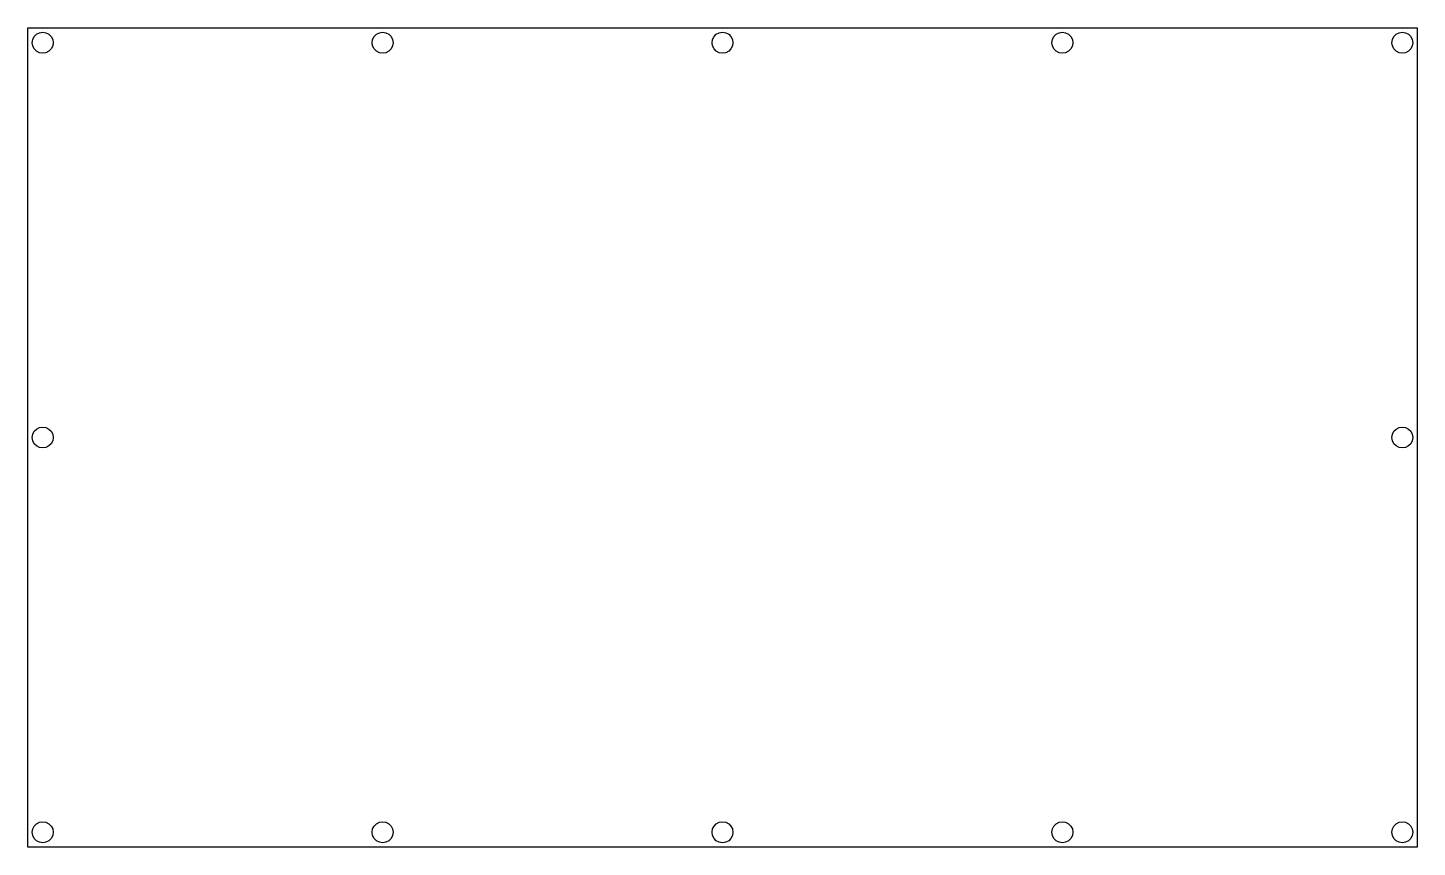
# Model space of a CAD drawing. Header units: inches. Extents: x 1582 to 2232, y 464 to 864.
# Drawn here: x 1582.2 to 1721.5, y 478.8 to 561 of the extents above; entities that cross this region are included whole.
import ezdxf

# ---------------------------------------------------------------- set-up
doc = ezdxf.new("R2010")
doc.units = ezdxf.units.IN
doc.header["$MEASUREMENT"] = 0

msp = doc.modelspace()

# ---------------------------------------------------------------- linework, layer by layer
at = {"color": 0}
for p, q in [((1582.18, 561), (1721.54, 561)), ((1582.18, 478.8), (1582.18, 561)), ((1582.84, 560.12), (1583.07, 560.35)), ((1583.07, 560.35), (1583.36, 560.5)), ((1583.36, 560.5), (1583.69, 560.55)), ((1583.69, 560.55), (1584.01, 560.5)), ((1584.01, 560.5), (1584.3, 560.35)), ((1584.3, 560.35), (1584.53, 560.12)), ((1616.92, 560.12), (1617.16, 560.35)), ((1617.16, 560.35), (1617.45, 560.5)), ((1617.45, 560.5), (1617.77, 560.55)), ((1617.77, 560.55), (1618.1, 560.5)), ((1618.1, 560.5), (1618.39, 560.35)), ((1618.39, 560.35), (1618.62, 560.12)), ((1651.01, 560.12), (1651.24, 560.35)), ((1651.24, 560.35), (1651.54, 560.5)), ((1651.54, 560.5), (1651.86, 560.55)), ((1651.86, 560.55), (1652.18, 560.5)), ((1652.18, 560.5), (1652.48, 560.35)), ((1652.48, 560.35), (1652.71, 560.12)), ((1685.1, 560.12), (1685.33, 560.35)), ((1685.33, 560.35), (1685.62, 560.5)), ((1685.62, 560.5), (1685.95, 560.55)), ((1685.95, 560.55), (1686.27, 560.5)), ((1686.27, 560.5), (1686.56, 560.35)), ((1686.56, 560.35), (1686.8, 560.12)), ((1719.19, 560.12), (1719.42, 560.35)), ((1719.42, 560.35), (1719.71, 560.5)), ((1719.71, 560.5), (1720.04, 560.55)), ((1720.04, 560.55), (1720.36, 560.5)), ((1720.36, 560.5), (1720.65, 560.35)), ((1720.65, 560.35), (1720.88, 560.12)), ((1721.54, 561), (1721.54, 478.8)), ((1582.64, 559.5), (1582.69, 559.83)), ((1582.69, 559.18), (1582.64, 559.5)), ((1582.69, 559.83), (1582.84, 560.12)), ((1582.84, 558.88), (1582.69, 559.18)), ((1583.07, 558.65), (1582.84, 558.88)), ((1584.53, 558.88), (1584.3, 558.65)), ((1584.53, 560.12), (1584.68, 559.83)), ((1584.68, 559.18), (1584.53, 558.88)), ((1584.68, 559.83), (1584.73, 559.5)), ((1584.73, 559.5), (1584.68, 559.18)), ((1616.72, 559.5), (1616.77, 559.83)), ((1616.77, 559.18), (1616.72, 559.5)), ((1616.77, 559.83), (1616.92, 560.12)), ((1616.92, 558.88), (1616.77, 559.18)), ((1617.16, 558.65), (1616.92, 558.88)), ((1618.62, 558.88), (1618.39, 558.65)), ((1618.62, 560.12), (1618.77, 559.83)), ((1618.77, 559.18), (1618.62, 558.88)), ((1618.77, 559.83), (1618.82, 559.5)), ((1618.82, 559.5), (1618.77, 559.18)), ((1650.81, 559.5), (1650.86, 559.83)), ((1650.86, 559.18), (1650.81, 559.5)), ((1650.86, 559.83), (1651.01, 560.12)), ((1651.01, 558.88), (1650.86, 559.18)), ((1651.24, 558.65), (1651.01, 558.88)), ((1652.71, 558.88), (1652.48, 558.65)), ((1652.71, 560.12), (1652.86, 559.83)), ((1652.86, 559.18), (1652.71, 558.88)), ((1652.86, 559.83), (1652.91, 559.5)), ((1652.91, 559.5), (1652.86, 559.18)), ((1684.9, 559.5), (1684.95, 559.83)), ((1684.95, 559.18), (1684.9, 559.5)), ((1684.95, 559.83), (1685.1, 560.12)), ((1685.1, 558.88), (1684.95, 559.18)), ((1685.33, 558.65), (1685.1, 558.88)), ((1686.8, 558.88), (1686.56, 558.65)), ((1686.8, 560.12), (1686.95, 559.83)), ((1686.95, 559.18), (1686.8, 558.88)), ((1686.95, 559.83), (1687, 559.5)), ((1687, 559.5), (1686.95, 559.18)), ((1718.99, 559.5), (1719.04, 559.83)), ((1719.04, 559.18), (1718.99, 559.5)), ((1719.04, 559.83), (1719.19, 560.12)), ((1719.19, 558.88), (1719.04, 559.18)), ((1719.42, 558.65), (1719.19, 558.88)), ((1720.88, 558.88), (1720.65, 558.65)), ((1720.88, 560.12), (1721.03, 559.83)), ((1721.03, 559.18), (1720.88, 558.88)), ((1721.03, 559.83), (1721.08, 559.5)), ((1721.08, 559.5), (1721.03, 559.18)), ((1583.36, 558.5), (1583.07, 558.65)), ((1583.69, 558.45), (1583.36, 558.5)), ((1584.01, 558.5), (1583.69, 558.45)), ((1584.3, 558.65), (1584.01, 558.5)), ((1617.45, 558.5), (1617.16, 558.65)), ((1617.77, 558.45), (1617.45, 558.5)), ((1618.1, 558.5), (1617.77, 558.45)), ((1618.39, 558.65), (1618.1, 558.5)), ((1651.54, 558.5), (1651.24, 558.65)), ((1651.86, 558.45), (1651.54, 558.5)), ((1652.18, 558.5), (1651.86, 558.45)), ((1652.48, 558.65), (1652.18, 558.5)), ((1685.62, 558.5), (1685.33, 558.65)), ((1685.95, 558.45), (1685.62, 558.5)), ((1686.27, 558.5), (1685.95, 558.45)), ((1686.56, 558.65), (1686.27, 558.5)), ((1719.71, 558.5), (1719.42, 558.65)), ((1720.04, 558.45), (1719.71, 558.5)), ((1720.36, 558.5), (1720.04, 558.45)), ((1720.65, 558.65), (1720.36, 558.5)), ((1582.64, 519.9), (1582.69, 520.23)), ((1582.69, 519.58), (1582.64, 519.9)), ((1582.69, 520.23), (1582.84, 520.52)), ((1582.84, 520.52), (1583.07, 520.75)), ((1583.07, 520.75), (1583.36, 520.9)), ((1583.36, 520.9), (1583.69, 520.95)), ((1583.69, 520.95), (1584.01, 520.9)), ((1584.01, 520.9), (1584.3, 520.75)), ((1584.3, 520.75), (1584.53, 520.52)), ((1584.53, 520.52), (1584.68, 520.23)), ((1584.68, 520.23), (1584.73, 519.9)), ((1584.73, 519.9), (1584.68, 519.58)), ((1718.99, 519.9), (1719.04, 520.23)), ((1719.04, 519.58), (1718.99, 519.9)), ((1719.04, 520.23), (1719.19, 520.52)), ((1719.19, 520.52), (1719.42, 520.75)), ((1719.42, 520.75), (1719.71, 520.9)), ((1719.71, 520.9), (1720.04, 520.95)), ((1720.04, 520.95), (1720.36, 520.9)), ((1720.36, 520.9), (1720.65, 520.75)), ((1720.65, 520.75), (1720.88, 520.52)), ((1720.88, 520.52), (1721.03, 520.23)), ((1721.03, 520.23), (1721.08, 519.9)), ((1721.08, 519.9), (1721.03, 519.58)), ((1582.84, 519.28), (1582.69, 519.58)), ((1583.07, 519.05), (1582.84, 519.28)), ((1583.36, 518.9), (1583.07, 519.05)), ((1583.69, 518.85), (1583.36, 518.9)), ((1584.01, 518.9), (1583.69, 518.85)), ((1584.3, 519.05), (1584.01, 518.9)), ((1584.53, 519.28), (1584.3, 519.05)), ((1584.68, 519.58), (1584.53, 519.28)), ((1719.19, 519.28), (1719.04, 519.58)), ((1719.42, 519.05), (1719.19, 519.28)), ((1719.71, 518.9), (1719.42, 519.05)), ((1720.04, 518.85), (1719.71, 518.9)), ((1720.36, 518.9), (1720.04, 518.85)), ((1720.65, 519.05), (1720.36, 518.9)), ((1720.88, 519.28), (1720.65, 519.05)), ((1721.03, 519.58), (1720.88, 519.28)), ((1582.69, 480.63), (1582.84, 480.92)), ((1582.84, 480.92), (1583.07, 481.15)), ((1583.07, 481.15), (1583.36, 481.3)), ((1583.36, 481.3), (1583.69, 481.35)), ((1583.69, 481.35), (1584.01, 481.3)), ((1584.01, 481.3), (1584.3, 481.15)), ((1584.3, 481.15), (1584.53, 480.92)), ((1584.53, 480.92), (1584.68, 480.63)), ((1616.77, 480.63), (1616.92, 480.92)), ((1616.92, 480.92), (1617.16, 481.15)), ((1617.16, 481.15), (1617.45, 481.3)), ((1617.45, 481.3), (1617.77, 481.35)), ((1617.77, 481.35), (1618.1, 481.3)), ((1618.1, 481.3), (1618.39, 481.15)), ((1618.39, 481.15), (1618.62, 480.92)), ((1618.62, 480.92), (1618.77, 480.63)), ((1650.86, 480.63), (1651.01, 480.92)), ((1651.01, 480.92), (1651.24, 481.15)), ((1651.24, 481.15), (1651.54, 481.3)), ((1651.54, 481.3), (1651.86, 481.35)), ((1651.86, 481.35), (1652.18, 481.3)), ((1652.18, 481.3), (1652.48, 481.15)), ((1652.48, 481.15), (1652.71, 480.92)), ((1652.71, 480.92), (1652.86, 480.63)), ((1684.95, 480.63), (1685.1, 480.92)), ((1685.1, 480.92), (1685.33, 481.15)), ((1685.33, 481.15), (1685.62, 481.3)), ((1685.62, 481.3), (1685.95, 481.35)), ((1685.95, 481.35), (1686.27, 481.3)), ((1686.27, 481.3), (1686.56, 481.15)), ((1686.56, 481.15), (1686.8, 480.92)), ((1686.8, 480.92), (1686.95, 480.63)), ((1719.04, 480.63), (1719.19, 480.92)), ((1719.19, 480.92), (1719.42, 481.15)), ((1719.42, 481.15), (1719.71, 481.3)), ((1719.71, 481.3), (1720.04, 481.35)), ((1720.04, 481.35), (1720.36, 481.3)), ((1720.36, 481.3), (1720.65, 481.15)), ((1720.65, 481.15), (1720.88, 480.92)), ((1720.88, 480.92), (1721.03, 480.63)), ((1582.64, 480.3), (1582.69, 480.63)), ((1582.69, 479.98), (1582.64, 480.3)), ((1582.84, 479.68), (1582.69, 479.98)), ((1583.07, 479.45), (1582.84, 479.68)), ((1583.36, 479.3), (1583.07, 479.45)), ((1584.3, 479.45), (1584.01, 479.3)), ((1584.53, 479.68), (1584.3, 479.45)), ((1584.68, 479.98), (1584.53, 479.68)), ((1584.68, 480.63), (1584.73, 480.3)), ((1584.73, 480.3), (1584.68, 479.98)), ((1616.72, 480.3), (1616.77, 480.63)), ((1616.77, 479.98), (1616.72, 480.3)), ((1616.92, 479.68), (1616.77, 479.98)), ((1617.16, 479.45), (1616.92, 479.68)), ((1617.45, 479.3), (1617.16, 479.45)), ((1618.39, 479.45), (1618.1, 479.3)), ((1618.62, 479.68), (1618.39, 479.45)), ((1618.77, 479.98), (1618.62, 479.68)), ((1618.77, 480.63), (1618.82, 480.3)), ((1618.82, 480.3), (1618.77, 479.98)), ((1650.81, 480.3), (1650.86, 480.63)), ((1650.86, 479.98), (1650.81, 480.3)), ((1651.01, 479.68), (1650.86, 479.98)), ((1651.24, 479.45), (1651.01, 479.68)), ((1651.54, 479.3), (1651.24, 479.45)), ((1652.48, 479.45), (1652.18, 479.3)), ((1652.71, 479.68), (1652.48, 479.45)), ((1652.86, 479.98), (1652.71, 479.68)), ((1652.86, 480.63), (1652.91, 480.3)), ((1652.91, 480.3), (1652.86, 479.98)), ((1684.9, 480.3), (1684.95, 480.63)), ((1684.95, 479.98), (1684.9, 480.3)), ((1685.1, 479.68), (1684.95, 479.98)), ((1685.33, 479.45), (1685.1, 479.68)), ((1685.62, 479.3), (1685.33, 479.45)), ((1686.56, 479.45), (1686.27, 479.3)), ((1686.8, 479.68), (1686.56, 479.45)), ((1686.95, 479.98), (1686.8, 479.68)), ((1686.95, 480.63), (1687, 480.3)), ((1687, 480.3), (1686.95, 479.98)), ((1718.99, 480.3), (1719.04, 480.63)), ((1719.04, 479.98), (1718.99, 480.3)), ((1719.19, 479.68), (1719.04, 479.98)), ((1719.42, 479.45), (1719.19, 479.68)), ((1719.71, 479.3), (1719.42, 479.45)), ((1720.65, 479.45), (1720.36, 479.3)), ((1720.88, 479.68), (1720.65, 479.45)), ((1721.03, 479.98), (1720.88, 479.68)), ((1721.03, 480.63), (1721.08, 480.3)), ((1721.08, 480.3), (1721.03, 479.98)), ((1721.54, 478.8), (1582.18, 478.8)), ((1583.69, 479.25), (1583.36, 479.3)), ((1584.01, 479.3), (1583.69, 479.25)), ((1617.77, 479.25), (1617.45, 479.3)), ((1618.1, 479.3), (1617.77, 479.25)), ((1651.86, 479.25), (1651.54, 479.3)), ((1652.18, 479.3), (1651.86, 479.25)), ((1685.95, 479.25), (1685.62, 479.3)), ((1686.27, 479.3), (1685.95, 479.25)), ((1720.04, 479.25), (1719.71, 479.3)), ((1720.36, 479.3), (1720.04, 479.25))]:
    msp.add_line(p, q, dxfattribs=at)

doc.saveas('drawing.dxf')
